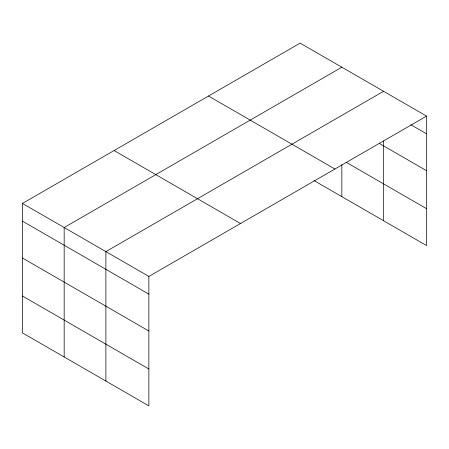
<?xml version="1.0" encoding="UTF-8"?>
<svg xmlns="http://www.w3.org/2000/svg" width="449" height="449" viewBox="0 0 449 449"><rect width="100%" height="100%" fill="white"/><g stroke="black" fill="none" stroke-linecap="round" stroke-linejoin="round"><path stroke-width="0.67" d="M383.569 141.003L383.569 220.74M314.042 180.593L426.55 245.552L426.55 116.111L300.134 43.126L22.45 203.448L22.45 332.889L148.866 405.874L148.866 276.432L22.45 203.448M341.852 67.215L64.168 227.531L64.168 356.972M383.569 91.299L105.885 251.62L105.885 381.055M148.866 276.432L426.55 116.111M410.813 124.732L426.55 133.819M379.338 143.433L426.55 170.693M346.084 162.224L426.55 208.678M208.499 96.035L334.915 169.02M114.085 150.544L240.501 223.529M22.45 221.149L148.866 294.14M22.45 258.023L148.866 331.008M22.45 296.014L148.866 368.999M341.852 164.648L341.852 196.651"/></g></svg>
